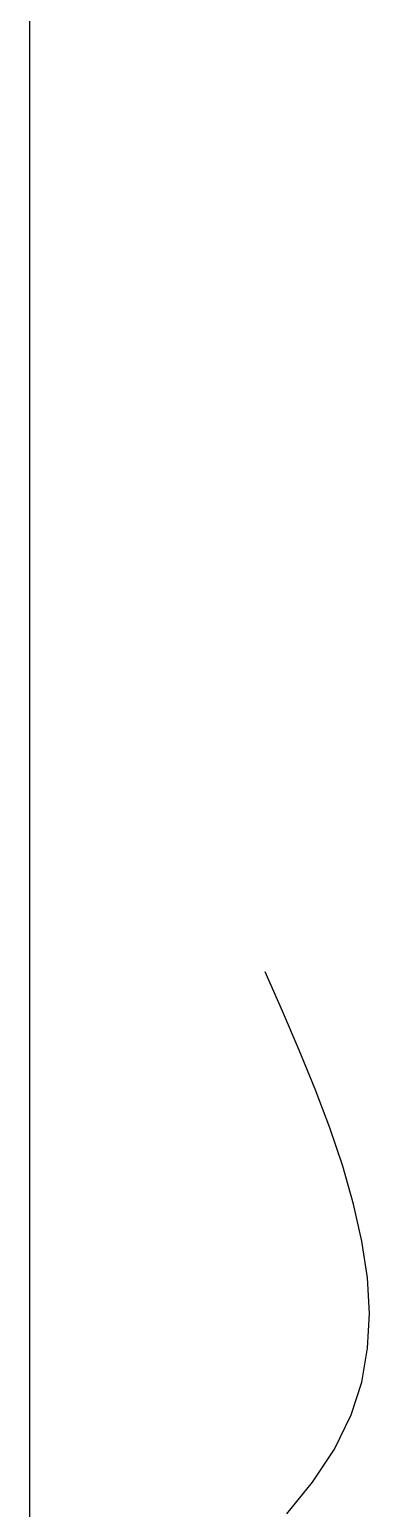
# Model space of a CAD drawing. Header units: inches. Extents: x 0.0008 to 0.0144, y 0.0003 to 0.0113.
# Drawn here: x 0.004563 to 0.004885, y 0.007636 to 0.009039 of the extents above; entities that cross this region are included whole.
import ezdxf

# ---------------------------------------------------------------- set-up
doc = ezdxf.new("R2010")
doc.units = ezdxf.units.IN
doc.header["$MEASUREMENT"] = 0
doc.linetypes.add('VERDECKT', pattern=[9.525, 6.35, -3.175])
doc.layers.add('Standard', color=7, linetype='Continuous')

msp = doc.modelspace()

# ---------------------------------------------------------------- linework, layer by layer
at = {"layer": 'Standard', "color": 40, "linetype": 'VERDECKT'}
msp.add_line((0.0045625, 0.0098374), (0.0045625, 0.0011662), dxfattribs=at)
at = {"layer": 'Standard', "color": 2, "linetype": 'ByBlock'}
for p, q in [((0.0048025, 0.0081079), (0.0047862, 0.0081452)), ((0.0048184, 0.0080707), (0.0048025, 0.0081079)), ((0.0048335, 0.0080337), (0.0048184, 0.0080707)), ((0.0048474, 0.007997), (0.0048335, 0.0080337)), ((0.0048597, 0.0079607), (0.0048474, 0.007997)), ((0.00487, 0.0079248), (0.0048597, 0.0079607)), ((0.0048779, 0.0078895), (0.00487, 0.0079248)), ((0.004883, 0.0078548), (0.0048779, 0.0078895)), ((0.004885, 0.0078209), (0.004883, 0.0078548)), ((0.0048833, 0.0077879), (0.004885, 0.0078209)), ((0.0048777, 0.0077558), (0.0048833, 0.0077879)), ((0.0048677, 0.0077247), (0.0048777, 0.0077558)), ((0.0048517, 0.0076923), (0.0048677, 0.0077247)), ((0.0048311, 0.007661), (0.0048517, 0.0076923)), ((0.0048067, 0.0076307), (0.0048311, 0.007661))]:
    msp.add_line(p, q, dxfattribs=at)

doc.saveas('drawing.dxf')
